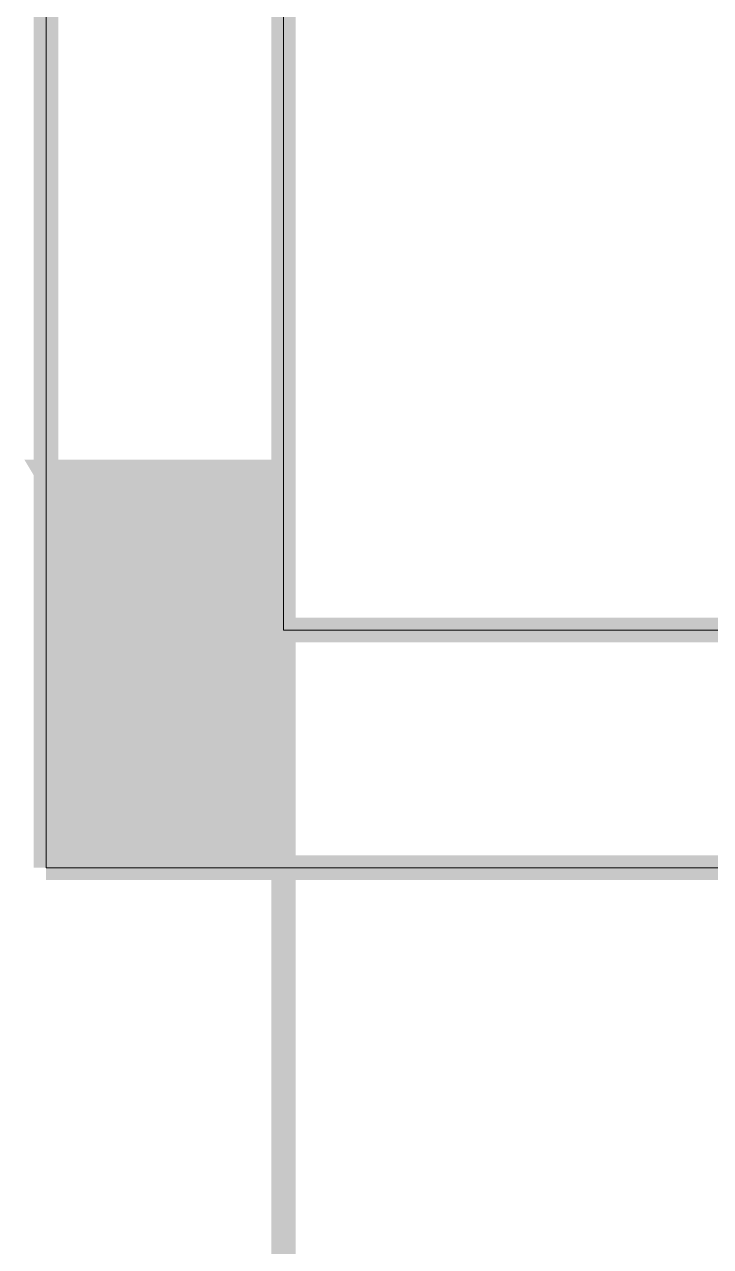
# Model space of a CAD drawing. Header units: inches. Extents: x -524 to 1067, y -71 to 1110.
# Drawn here: x 435.03 to 461.06, y 22.85 to 69.19 of the extents above; entities that cross this region are included whole.
import ezdxf

# ---------------------------------------------------------------- set-up
doc = ezdxf.new("R2010")
doc.units = ezdxf.units.IN
doc.header["$MEASUREMENT"] = 0
doc.layers.add('H', color=7, linetype='Continuous')
doc.layers.add('P', color=7, linetype='Continuous')
doc.layers.add('wall', color=16, linetype='Continuous', lineweight=20)

msp = doc.modelspace()

# ---------------------------------------------------------------- hatches: boundary and pattern name
at = {"layer": 'H', "linetype": 'Continuous'}
msp.add_hatch(color=256, dxfattribs=at).paths.add_polyline_path([(435.848, 37.151), (435.848, 52.218), (444.926, 52.218), (444.926, 37.151), (435.848, 37.151)])

# ---------------------------------------------------------------- linework, layer by layer
at = {"layer": 'P', "const_width": 0.927}
for points in [[(444.86, 169.965), (444.86, -19.823)], [(435.848, 93.742), (435.848, 37.217)], [(444.86, 52.218), (435.848, 52.218), (444.86, 37.217), (444.86, 52.218)], [(435.848, 52.218), (444.86, 37.217)], [(435.848, 37.217), (435.848, 52.218)], [(444.86, 46.228), (579.736, 46.228)], [(435.848, 37.217), (481.752, 37.217)], [(444.86, 37.217), (435.848, 37.217)]]:
    msp.add_lwpolyline(points, dxfattribs=at)
at = {"layer": 'wall'}
msp.add_lwpolyline([(435.848, 37.217), (637.677, 37.217), (637.677, 210.975), (435.848, 210.975)], close=True, dxfattribs=at)
msp.add_lwpolyline([(579.736, 46.228), (444.86, 46.228), (444.86, 205.89), (632.848, 205.89), (632.848, 164.173)], dxfattribs=at)

doc.saveas('drawing.dxf')
